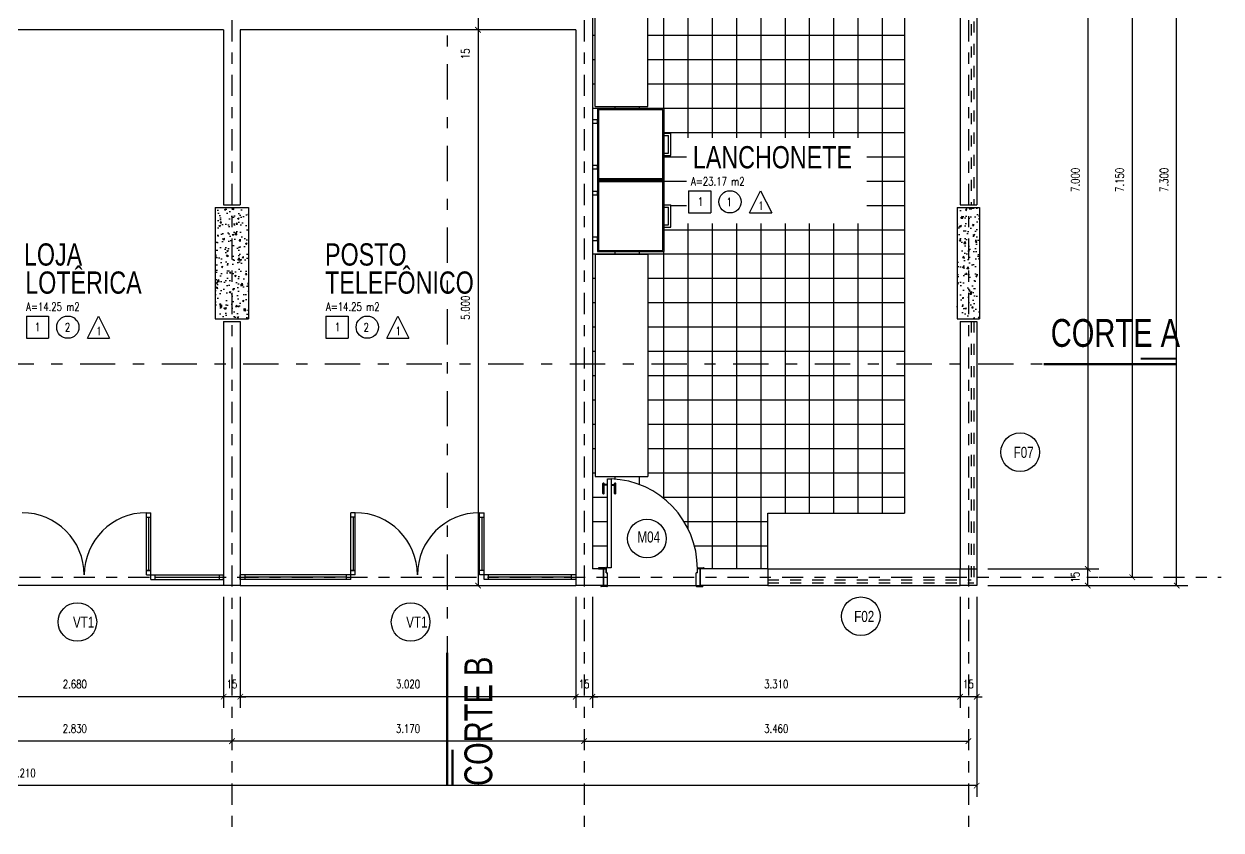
# Model space of a CAD drawing. Extents: x 231.8 to 328.5, y 64.7 to 125.7.
# Drawn here: x 248.65 to 259.42, y 112.94 to 120.19 of the extents above; entities that cross this region are included whole.
import ezdxf

# ---------------------------------------------------------------- set-up
doc = ezdxf.new("R2010")
doc.units = 0
doc.header["$LTSCALE"] = 0.1
doc.header["$MEASUREMENT"] = 0
doc.header["$PDMODE"] = 3
for name, pattern in [('CENTERX2', [4, 2.5, -0.5, 0.5, -0.5]), ('DASHDOT2', [12.7, 6.35, -3.175, 0, -3.175]), ('DASHED2', [0.375, 0.25, -0.125])]:
    doc.linetypes.add(name, pattern=pattern)
doc.layers.get('0').update_dxf_attribs({"linetype": 'CONTINUOUS'})
doc.layers.get('DEFPOINTS').update_dxf_attribs({"linetype": 'CONTINUOUS'})
for name, color, linetype in [('ALVENARIA', 5, 'CONTINUOUS'), ('CONTRAPISO', 64, 'CONTINUOUS'), ('CONTRAPISO1', 7, 'CONTINUOUS'), ('CORTES', 3, 'CENTERX2'), ('COTAS', 1, 'CONTINUOUS'), ('EIXO', 1, 'DASHDOT2'), ('ESQUADRIA', 250, 'CONTINUOUS'), ('INDIC', 1, 'CONTINUOUS'), ('LINHA_DE_CORTE', 3, 'DASHDOT2'), ('MOBILIA', 74, 'CONTINUOUS'), ('NOMEN', 250, 'CONTINUOUS'), ('PEITORIL_JANELA', 2, 'CONTINUOUS'), ('PISO', 250, 'CONTINUOUS'), ('PISO1', 40, 'CONTINUOUS'), ('PORTA', 12, 'CONTINUOUS'), ('PROJEÇÃO', 7, 'DASHED2'), ('TEXTO_AMBIENTE', 250, 'CONTINUOUS'), ('TEXTO_PISO_ÁREA', 1, 'CONTINUOUS'), ('VIDRO', 140, 'CONTINUOUS')]:
    doc.layers.add(name, color=color, linetype=linetype)
doc.styles.add('STYLE1', font='romans.shx', dxfattribs={"width": 0.75, "height": 0.075})
doc.styles.add('STYLE3', font='arial.ttf', dxfattribs={"width": 0.75, "height": 0.2})
doc.dimstyles.get("Standard").update_dxf_attribs({"dimtxt": 0.18, "dimasz": 0.18, "dimexe": 0.18, "dimexo": 0.0625, "dimgap": 0.09, "dimtad": 0, "dimtih": 1, "dimtoh": 1, "dimdec": 4, "dimzin": 0, "dimdsep": 46, "dimtxsty": 'Standard', "dimcen": 0.09, "dimadec": 0, "dimazin": 0, "dimtfac": 1, "dimtdec": 4, "dimtofl": 0, "dimtmove": 0, "dimatfit": 3, "dimfxl": 1, "dimtolj": 1, "dimtzin": 0, "dimarcsym": 0})

# ---------------------------------------------------------------- blocks, each defined once
blk = doc.blocks.new('_ARCHTICK')
at = {"color": 0, "linetype": 'ByBlock', "const_width": 0.15}
blk.add_lwpolyline([(-0.5, -0.5), (0.5, 0.5)], dxfattribs=at)
blk = doc.blocks.new('*D42')
at = {"color": 1, "linetype": 'ByBlock'}
for p, q in [((257.863, 122.367), (258.263, 122.367)), ((258.163, 122.367), (258.163, 115.217)), ((257.863, 115.217), (258.263, 115.217))]:
    blk.add_line(p, q, dxfattribs=at)
at = {"layer": 'DEFPOINTS', "color": 0, "linetype": 'ByBlock'}
for p in [(257.763, 122.367), (257.763, 115.217), (258.163, 115.217)]:
    blk.add_point(p, dxfattribs=at)
at = {"color": 1, "linetype": 'ByBlock', "xscale": 0.05, "yscale": 0.05, "zscale": 0.05}
for p, rotation in [((258.163, 122.367), 90), ((258.163, 115.217), 270)]:
    blk.add_blockref('_ARCHTICK', p, dxfattribs=dict(at, rotation=rotation))
at = {"color": 60, "linetype": 'ByBlock', "insert": (258.05, 118.792), "char_height": 0.075, "attachment_point": 5, "rotation": 90, "style": 'STYLE1'}
blk.add_mtext('\\A1;7.150', dxfattribs=at)
blk = doc.blocks.new('*D56')
at = {"color": 1, "linetype": 'ByBlock'}
blk.add_line((250.518, 113.742), (247.688, 113.742), dxfattribs=at)
at = {"layer": 'DEFPOINTS', "color": 0, "linetype": 'ByBlock'}
for p in [(247.688, 113.742), (247.688, 113.742), (250.518, 113.742)]:
    blk.add_point(p, dxfattribs=at)
at = {"color": 1, "linetype": 'ByBlock', "xscale": 0.05, "yscale": 0.05, "zscale": 0.05, "rotation": 180}
blk.add_blockref('_ARCHTICK', (247.688, 113.742), dxfattribs=at)
at = {"color": 1, "linetype": 'ByBlock', "xscale": 0.05, "yscale": 0.05, "zscale": 0.05}
blk.add_blockref('_ARCHTICK', (250.518, 113.742), dxfattribs=at)
at = {"color": 60, "linetype": 'ByBlock', "insert": (249.103, 113.855), "char_height": 0.075, "attachment_point": 5, "style": 'STYLE1'}
blk.add_mtext('\\A1;2.830', dxfattribs=at)
blk = doc.blocks.new('*D53')
at = {"color": 1, "linetype": 'ByBlock'}
blk.add_line((253.688, 113.742), (250.518, 113.742), dxfattribs=at)
at = {"layer": 'DEFPOINTS', "color": 0, "linetype": 'ByBlock'}
for p in [(250.518, 113.742), (250.518, 113.742), (253.688, 113.742)]:
    blk.add_point(p, dxfattribs=at)
at = {"color": 1, "linetype": 'ByBlock', "xscale": 0.05, "yscale": 0.05, "zscale": 0.05, "rotation": 180}
blk.add_blockref('_ARCHTICK', (250.518, 113.742), dxfattribs=at)
at = {"color": 1, "linetype": 'ByBlock', "xscale": 0.05, "yscale": 0.05, "zscale": 0.05}
blk.add_blockref('_ARCHTICK', (253.688, 113.742), dxfattribs=at)
at = {"color": 60, "linetype": 'ByBlock', "insert": (252.103, 113.855), "char_height": 0.075, "attachment_point": 5, "style": 'STYLE1'}
blk.add_mtext('\\A1;3.170', dxfattribs=at)
blk = doc.blocks.new('*D49')
at = {"color": 1, "linetype": 'ByBlock'}
blk.add_line((253.688, 113.742), (257.148, 113.742), dxfattribs=at)
at = {"layer": 'DEFPOINTS', "color": 0, "linetype": 'ByBlock'}
for p in [(253.688, 113.742), (257.148, 113.742), (257.148, 113.742)]:
    blk.add_point(p, dxfattribs=at)
at = {"color": 1, "linetype": 'ByBlock', "xscale": 0.05, "yscale": 0.05, "zscale": 0.05, "rotation": 180}
blk.add_blockref('_ARCHTICK', (253.688, 113.742), dxfattribs=at)
at = {"color": 1, "linetype": 'ByBlock', "xscale": 0.05, "yscale": 0.05, "zscale": 0.05}
blk.add_blockref('_ARCHTICK', (257.148, 113.742), dxfattribs=at)
at = {"color": 60, "linetype": 'ByBlock', "insert": (255.418, 113.855), "char_height": 0.075, "attachment_point": 5, "style": 'STYLE1'}
blk.add_mtext('\\A1;3.460', dxfattribs=at)
blk = doc.blocks.new('*D30')
at = {"color": 1, "linetype": 'ByBlock'}
blk.add_line((252.733, 120.142), (252.733, 115.142), dxfattribs=at)
at = {"layer": 'DEFPOINTS', "color": 0, "linetype": 'ByBlock'}
for p in [(252.733, 120.142), (252.733, 115.142), (252.733, 115.142)]:
    blk.add_point(p, dxfattribs=at)
at = {"color": 1, "linetype": 'ByBlock', "xscale": 0.05, "yscale": 0.05, "zscale": 0.05}
for p, rotation in [((252.733, 120.142), 90), ((252.733, 115.142), 270)]:
    blk.add_blockref('_ARCHTICK', p, dxfattribs=dict(at, rotation=rotation))
at = {"color": 60, "linetype": 'ByBlock', "insert": (252.62, 117.642), "char_height": 0.075, "attachment_point": 5, "rotation": 90, "style": 'STYLE1'}
blk.add_mtext('\\A1;5.000', dxfattribs=at)
blk = doc.blocks.new('*D28')
at = {"color": 1, "linetype": 'ByBlock'}
for p, q in [((252.733, 120.292), (252.733, 120.342)), ((252.733, 120.292), (252.733, 120.142)), ((252.733, 120.142), (252.733, 119.809))]:
    blk.add_line(p, q, dxfattribs=at)
at = {"layer": 'DEFPOINTS', "color": 0, "linetype": 'ByBlock'}
for p in [(252.733, 120.292), (252.733, 120.142), (252.733, 120.142)]:
    blk.add_point(p, dxfattribs=at)
at = {"color": 1, "linetype": 'ByBlock', "xscale": 0.05, "yscale": 0.05, "zscale": 0.05}
for p, rotation in [((252.733, 120.292), 270), ((252.733, 120.142), 90)]:
    blk.add_blockref('_ARCHTICK', p, dxfattribs=dict(at, rotation=rotation))
at = {"color": 60, "linetype": 'ByBlock', "insert": (252.62, 119.926), "char_height": 0.075, "attachment_point": 5, "rotation": 90, "style": 'STYLE1'}
blk.add_mtext('\\A1;15', dxfattribs=at)
blk = doc.blocks.new('*D26')
at = {"color": 1, "linetype": 'ByBlock'}
for p, q in [((256.963, 122.442), (258.663, 122.442)), ((258.563, 115.142), (258.563, 122.442)), ((256.963, 115.142), (258.663, 115.142))]:
    blk.add_line(p, q, dxfattribs=at)
at = {"layer": 'DEFPOINTS', "color": 0, "linetype": 'ByBlock'}
for p in [(256.863, 122.442), (258.563, 122.442), (256.863, 115.142)]:
    blk.add_point(p, dxfattribs=at)
at = {"color": 1, "linetype": 'ByBlock', "xscale": 0.05, "yscale": 0.05, "zscale": 0.05}
for p, rotation in [((258.563, 122.442), 90), ((258.563, 115.142), 270)]:
    blk.add_blockref('_ARCHTICK', p, dxfattribs=dict(at, rotation=rotation))
at = {"color": 60, "linetype": 'ByBlock', "insert": (258.45, 118.792), "char_height": 0.075, "attachment_point": 5, "rotation": 90, "style": 'STYLE1'}
blk.add_mtext('\\A1;7.300', dxfattribs=at)
blk = doc.blocks.new('*D24')
at = {"color": 1, "linetype": 'ByBlock'}
for p, q in [((256.863, 122.292), (257.863, 122.292)), ((257.763, 122.292), (257.763, 115.292)), ((256.863, 115.292), (257.863, 115.292))]:
    blk.add_line(p, q, dxfattribs=at)
at = {"layer": 'DEFPOINTS', "color": 0, "linetype": 'ByBlock'}
for p in [(256.763, 122.292), (256.763, 115.292), (257.763, 115.292)]:
    blk.add_point(p, dxfattribs=at)
at = {"color": 1, "linetype": 'ByBlock', "xscale": 0.05, "yscale": 0.05, "zscale": 0.05}
for p, rotation in [((257.763, 122.292), 90), ((257.763, 115.292), 270)]:
    blk.add_blockref('_ARCHTICK', p, dxfattribs=dict(at, rotation=rotation))
at = {"color": 60, "linetype": 'ByBlock', "insert": (257.65, 118.792), "char_height": 0.075, "attachment_point": 5, "rotation": 90, "style": 'STYLE1'}
blk.add_mtext('\\A1;7.000', dxfattribs=at)
blk = doc.blocks.new('*D23')
at = {"color": 1, "linetype": 'ByBlock'}
for p, q in [((256.863, 115.292), (257.863, 115.292)), ((257.763, 115.142), (257.763, 115.292)), ((256.863, 115.142), (257.863, 115.142))]:
    blk.add_line(p, q, dxfattribs=at)
at = {"layer": 'DEFPOINTS', "color": 0, "linetype": 'ByBlock'}
for p in [(256.763, 115.292), (257.763, 115.292), (256.763, 115.142)]:
    blk.add_point(p, dxfattribs=at)
at = {"color": 1, "linetype": 'ByBlock', "xscale": 0.05, "yscale": 0.05, "zscale": 0.05}
for p, rotation in [((257.763, 115.292), 90), ((257.763, 115.142), 270)]:
    blk.add_blockref('_ARCHTICK', p, dxfattribs=dict(at, rotation=rotation))
at = {"color": 60, "linetype": 'ByBlock', "insert": (257.65, 115.217), "char_height": 0.075, "attachment_point": 5, "rotation": 90, "style": 'STYLE1'}
blk.add_mtext('\\A1;15', dxfattribs=at)
blk = doc.blocks.new('*D17')
at = {"color": 1, "linetype": 'ByBlock'}
for p, q in [((250.613, 115.042), (250.613, 114.042)), ((250.763, 115.042), (250.763, 114.042)), ((250.613, 114.142), (250.563, 114.142)), ((250.763, 114.142), (250.613, 114.142)), ((250.763, 114.142), (250.813, 114.142))]:
    blk.add_line(p, q, dxfattribs=at)
at = {"layer": 'DEFPOINTS', "color": 0, "linetype": 'ByBlock'}
for p in [(250.613, 115.142), (250.763, 115.142), (250.613, 114.142)]:
    blk.add_point(p, dxfattribs=at)
at = {"color": 1, "linetype": 'ByBlock', "xscale": 0.05, "yscale": 0.05, "zscale": 0.05}
blk.add_blockref('_ARCHTICK', (250.613, 114.142), dxfattribs=at)
at = {"color": 1, "linetype": 'ByBlock', "xscale": 0.05, "yscale": 0.05, "zscale": 0.05, "rotation": 180}
blk.add_blockref('_ARCHTICK', (250.763, 114.142), dxfattribs=at)
at = {"color": 60, "linetype": 'ByBlock', "insert": (250.688, 114.255), "char_height": 0.075, "attachment_point": 5, "style": 'STYLE1'}
blk.add_mtext('\\A1;15', dxfattribs=at)
blk = doc.blocks.new('*D55')
at = {"color": 1, "linetype": 'ByBlock'}
for p, q in [((247.763, 115.042), (247.763, 114.042)), ((250.443, 115.042), (250.443, 114.042)), ((250.443, 114.142), (247.763, 114.142))]:
    blk.add_line(p, q, dxfattribs=at)
at = {"layer": 'DEFPOINTS', "color": 0, "linetype": 'ByBlock'}
for p in [(247.763, 115.142), (250.443, 115.142), (247.763, 114.142)]:
    blk.add_point(p, dxfattribs=at)
at = {"color": 1, "linetype": 'ByBlock', "xscale": 0.05, "yscale": 0.05, "zscale": 0.05, "rotation": 180}
blk.add_blockref('_ARCHTICK', (247.763, 114.142), dxfattribs=at)
at = {"color": 1, "linetype": 'ByBlock', "xscale": 0.05, "yscale": 0.05, "zscale": 0.05}
blk.add_blockref('_ARCHTICK', (250.443, 114.142), dxfattribs=at)
at = {"color": 60, "linetype": 'ByBlock', "insert": (249.103, 114.255), "char_height": 0.075, "attachment_point": 5, "style": 'STYLE1'}
blk.add_mtext('\\A1;2.680', dxfattribs=at)
blk = doc.blocks.new('*D16')
at = {"color": 1, "linetype": 'ByBlock'}
for p, q in [((253.613, 115.042), (253.613, 114.042)), ((253.763, 115.042), (253.763, 114.042)), ((253.613, 114.142), (253.563, 114.142)), ((253.763, 114.142), (253.613, 114.142)), ((253.763, 114.142), (253.813, 114.142))]:
    blk.add_line(p, q, dxfattribs=at)
at = {"layer": 'DEFPOINTS', "color": 0, "linetype": 'ByBlock'}
for p in [(253.613, 115.142), (253.763, 115.142), (253.613, 114.142)]:
    blk.add_point(p, dxfattribs=at)
at = {"color": 1, "linetype": 'ByBlock', "xscale": 0.05, "yscale": 0.05, "zscale": 0.05}
blk.add_blockref('_ARCHTICK', (253.613, 114.142), dxfattribs=at)
at = {"color": 1, "linetype": 'ByBlock', "xscale": 0.05, "yscale": 0.05, "zscale": 0.05, "rotation": 180}
blk.add_blockref('_ARCHTICK', (253.763, 114.142), dxfattribs=at)
at = {"color": 60, "linetype": 'ByBlock', "insert": (253.688, 114.255), "char_height": 0.075, "attachment_point": 5, "style": 'STYLE1'}
blk.add_mtext('\\A1;15', dxfattribs=at)
blk = doc.blocks.new('*D15')
at = {"color": 1, "linetype": 'ByBlock'}
for p, q in [((256.613, 115.042), (256.613, 114.042)), ((256.763, 115.042), (256.763, 114.042)), ((256.613, 114.142), (256.563, 114.142)), ((256.763, 114.142), (256.613, 114.142)), ((256.763, 114.142), (256.813, 114.142))]:
    blk.add_line(p, q, dxfattribs=at)
at = {"layer": 'DEFPOINTS', "color": 0, "linetype": 'ByBlock'}
for p in [(256.613, 115.142), (256.763, 115.142), (256.613, 114.142)]:
    blk.add_point(p, dxfattribs=at)
at = {"color": 1, "linetype": 'ByBlock', "xscale": 0.05, "yscale": 0.05, "zscale": 0.05}
blk.add_blockref('_ARCHTICK', (256.613, 114.142), dxfattribs=at)
at = {"color": 1, "linetype": 'ByBlock', "xscale": 0.05, "yscale": 0.05, "zscale": 0.05, "rotation": 180}
blk.add_blockref('_ARCHTICK', (256.763, 114.142), dxfattribs=at)
at = {"color": 60, "linetype": 'ByBlock', "insert": (256.688, 114.255), "char_height": 0.075, "attachment_point": 5, "style": 'STYLE1'}
blk.add_mtext('\\A1;15', dxfattribs=at)
blk = doc.blocks.new('*D48')
at = {"color": 1, "linetype": 'ByBlock'}
for p, q in [((253.763, 115.042), (253.763, 114.042)), ((257.073, 114.942), (257.073, 114.042)), ((257.073, 114.142), (253.763, 114.142))]:
    blk.add_line(p, q, dxfattribs=at)
at = {"layer": 'DEFPOINTS', "color": 0, "linetype": 'ByBlock'}
for p in [(253.763, 115.142), (257.073, 115.042), (253.763, 114.142)]:
    blk.add_point(p, dxfattribs=at)
at = {"color": 1, "linetype": 'ByBlock', "xscale": 0.05, "yscale": 0.05, "zscale": 0.05, "rotation": 180}
blk.add_blockref('_ARCHTICK', (253.763, 114.142), dxfattribs=at)
at = {"color": 1, "linetype": 'ByBlock', "xscale": 0.05, "yscale": 0.05, "zscale": 0.05}
blk.add_blockref('_ARCHTICK', (257.073, 114.142), dxfattribs=at)
at = {"color": 60, "linetype": 'ByBlock', "insert": (255.418, 114.255), "char_height": 0.075, "attachment_point": 5, "style": 'STYLE1'}
blk.add_mtext('\\A1;3.310', dxfattribs=at)
blk = doc.blocks.new('*D52')
at = {"color": 1, "linetype": 'ByBlock'}
for p, q in [((250.593, 115.042), (250.593, 114.042)), ((253.613, 115.042), (253.613, 114.042)), ((253.613, 114.142), (250.593, 114.142))]:
    blk.add_line(p, q, dxfattribs=at)
at = {"layer": 'DEFPOINTS', "color": 0, "linetype": 'ByBlock'}
for p in [(250.593, 115.142), (253.613, 115.142), (250.593, 114.142)]:
    blk.add_point(p, dxfattribs=at)
at = {"color": 1, "linetype": 'ByBlock', "xscale": 0.05, "yscale": 0.05, "zscale": 0.05, "rotation": 180}
blk.add_blockref('_ARCHTICK', (250.593, 114.142), dxfattribs=at)
at = {"color": 1, "linetype": 'ByBlock', "xscale": 0.05, "yscale": 0.05, "zscale": 0.05}
blk.add_blockref('_ARCHTICK', (253.613, 114.142), dxfattribs=at)
at = {"color": 60, "linetype": 'ByBlock', "insert": (252.103, 114.255), "char_height": 0.075, "attachment_point": 5, "style": 'STYLE1'}
blk.add_mtext('\\A1;3.020', dxfattribs=at)
blk = doc.blocks.new('*D47')
at = {"color": 1, "linetype": 'ByBlock'}
for p, q in [((240.013, 114.942), (240.013, 113.242)), ((257.223, 114.942), (257.223, 113.242)), ((257.223, 113.342), (240.013, 113.342))]:
    blk.add_line(p, q, dxfattribs=at)
at = {"layer": 'DEFPOINTS', "color": 0, "linetype": 'ByBlock'}
for p in [(240.013, 115.042), (257.223, 115.042), (240.013, 113.342)]:
    blk.add_point(p, dxfattribs=at)
at = {"color": 1, "linetype": 'ByBlock', "xscale": 0.05, "yscale": 0.05, "zscale": 0.05, "rotation": 180}
blk.add_blockref('_ARCHTICK', (240.013, 113.342), dxfattribs=at)
at = {"color": 1, "linetype": 'ByBlock', "xscale": 0.05, "yscale": 0.05, "zscale": 0.05}
blk.add_blockref('_ARCHTICK', (257.223, 113.342), dxfattribs=at)
at = {"color": 60, "linetype": 'ByBlock', "insert": (248.618, 113.455), "char_height": 0.075, "attachment_point": 5, "style": 'STYLE1'}
blk.add_mtext('\\A1;17.210', dxfattribs=at)
blk = doc.blocks.new('P-CB87')
for p, q in [((-0.005, 0.677), (-0.005, 0.767)), ((0.005, 0.677), (0.005, 0.767)), ((0.035, 0.76), (0.005, 0.76)), ((0.07, 0.76), (0.1, 0.76)), ((0.1, 0.677), (0.1, 0.767)), ((0.11, 0.677), (0.11, 0.767)), ((0.035, 0.753), (0.005, 0.753)), ((0.07, 0.753), (0.1, 0.753)), ((-0.045, 0), (-0.045, 0.005)), ((-0.045, 0), (0.025, 0)), ((0.01, 0.01), (-0.04, 0.01)), ((0, -0.15), (0, 0)), ((0.015, 0), (0.015, 0.005)), ((0.025, -0.035), (0.025, 0.005)), ((0.027, -0.033), (0.027, 0.005)), ((0.068, 0.01), (0.03, 0.01)), ((0.068, 0.008), (0.03, 0.008)), ((0.068, 0.01), (0.068, 0.008)), ((0.845, 0), (0.845, 0.005)), ((0.905, 0), (0.845, 0)), ((0.845, -0.035), (0.845, 0)), ((0.85, 0.01), (0.9, 0.01)), ((0.87, -0.15), (0.87, 0)), ((0.905, 0), (0.905, 0.005)), ((0.025, -0.033), (0.027, -0.033)), ((0.025, -0.035), (0.035, -0.035)), ((0.035, -0.15), (0.035, -0.035)), ((0.835, -0.15), (0.835, -0.035)), ((0.845, -0.035), (0.835, -0.035)), ((0.035, -0.15), (-0.025, -0.15)), ((-0.025, -0.15), (-0.025, -0.155)), ((0.03, -0.16), (-0.02, -0.16)), ((0.035, -0.15), (0.035, -0.155)), ((0.835, -0.15), (0.895, -0.15)), ((0.835, -0.15), (0.835, -0.155)), ((0.84, -0.16), (0.89, -0.16)), ((0.895, -0.15), (0.895, -0.155))]:
    blk.add_line(p, q)
blk.add_lwpolyline([(0.07, 0.81), (0.07, 0.01), (0.035, 0.01), (0.035, 0.81)], close=True)
blk.add_circle((0.025, 0.01), 0.005)
for centre, radius, start, end in [((0, 0.767), 0.00507, 0, 180), ((0.039, 0.004), 0.806, 359.6414, 87.7848), ((0.105, 0.767), 0.00507, 0, 180), ((0, 0.677), 0.00507, 180, 0), ((0.105, 0.677), 0.00507, 180, 0), ((-0.04, 0.005), 0.005, 90, 180), ((0.01, 0.005), 0.005, 0, 90), ((0.85, 0.005), 0.005, 90, 180), ((0.9, 0.005), 0.005, 0, 90), ((-0.02, -0.155), 0.005, 180, 270), ((0.03, -0.155), 0.005, 270, 0), ((0.84, -0.155), 0.005, 180, 270), ((0.89, -0.155), 0.005, 270, 0)]:
    blk.add_arc(centre, radius, start, end)

msp = doc.modelspace()

# ---------------------------------------------------------------- hatches: boundary and pattern name
at = {"layer": 'CONTRAPISO1'}
h = msp.add_hatch(dxfattribs=at)
h.set_pattern_fill('AR-CONC', color=256, scale=0.02, style=0)
h.set_pattern_definition([(50, (0, 0), (0.143452037, -0.012550427), [0.015, -0.165]), (355, (0, 0), (-0.02775027, 0.15043843), [0.012, -0.132]), (100.4514, (0.01195, -0.00105), (0.115701876, 0.13788791), [0.01274804, -0.14022842]), (46.1842, (0, 0.04), (0.21344821, -0.0331038), [0.0225, -0.2475]), (96.6356, (0.01779, 0.03724), (0.18693254, 0.19482357), [0.01912206, -0.2103426]), (351.1842, (0, 0.04), (0.18693239, 0.19482372), [0.018, -0.198]), (21, (0.02, 0.03), (0.11938141, -0.08052378), [0.015, -0.165]), (326, (0.02, 0.03), (0.04866307, 0.14503001), [0.012, -0.132]), (71.4514, (0.02995, 0.02329), (0.168044526, 0.0645061), [0.01274804, -0.14022842]), (37.5, (0, 0), (0.002431971, 0.066578771), [0, -0.1304, 0, -0.134, 0, -0.1325]), (7.5, (0, 0), (0.052613907, 0.078882342), [0, -0.0764, 0, -0.1274, 0, -0.0505]), (327.5, (-0.0446, 0), (0.106764487, -0.004510974), [0, -0.05, 0, -0.156, 0, -0.207]), (317.5, (-0.0646, 0), (0.116637234, 0.020020996), [0, -0.065, 0, -0.1036, 0, -0.147])])
h.paths.add_polyline_path([(250.5177, 118.5424), (250.3677, 118.5424), (250.3677, 117.5424), (250.5177, 117.5424)])
h.paths.add_polyline_path([(250.6677, 118.5424), (250.5177, 118.5424), (250.5177, 117.5424), (250.6677, 117.5424)])
h = msp.add_hatch(dxfattribs=at)
h.set_pattern_fill('AR-CONC', color=256, scale=0.02, style=0)
h.set_pattern_definition([(50, (13.26, 0), (0.143452037, -0.012550427), [0.015, -0.165]), (355, (13.26, 0), (-0.02775027, 0.15043843), [0.012, -0.132]), (100.4514, (13.27195, -0.00105), (0.115701876, 0.13788791), [0.01274804, -0.14022842]), (46.1842, (13.26, 0.04), (0.21344821, -0.0331038), [0.0225, -0.2475]), (96.6356, (13.27779, 0.03724), (0.18693254, 0.19482357), [0.01912206, -0.2103426]), (351.1842, (13.26, 0.04), (0.18693239, 0.19482372), [0.018, -0.198]), (21, (13.28, 0.03), (0.11938141, -0.08052378), [0.015, -0.165]), (326, (13.28, 0.03), (0.04866307, 0.14503001), [0.012, -0.132]), (71.4514, (13.28995, 0.02329), (0.168044526, 0.0645061), [0.01274804, -0.14022842]), (37.5, (13.26, 0), (0.002431971, 0.066578771), [0, -0.1304, 0, -0.134, 0, -0.1325]), (7.5, (13.26, 0), (0.052613907, 0.078882342), [0, -0.0764, 0, -0.1274, 0, -0.0505]), (327.5, (13.2154, 0), (0.106764487, -0.004510974), [0, -0.05, 0, -0.156, 0, -0.207]), (317.5, (13.1954, 0), (0.116637234, 0.020020996), [0, -0.065, 0, -0.1036, 0, -0.147])])
h.paths.add_polyline_path([(257.1477, 118.5424), (257.0477, 118.5424), (257.0477, 117.5424), (257.1477, 117.5424)])
h.paths.add_polyline_path([(257.2477, 118.5424), (257.1477, 118.5424), (257.1477, 117.5424), (257.2477, 117.5424)])
at = {"layer": 'PISO1'}
h = msp.add_hatch(dxfattribs=at)
h.set_pattern_fill('ANSI37', color=256, scale=1.75, angle=45, style=0)
h.paths.add_polyline_path([(256.5727, 121.7924), (253.7627, 121.7924), (253.7627, 121.7274), (253.7727, 121.7274), (253.7727, 121.6674), (253.7677, 121.6674, 0.4142136), (253.7727, 121.6724), (253.7727, 121.7224, 0.4142136), (253.7677, 121.7274), (253.7627, 121.7274), (253.7627, 121.6924), (253.6877, 121.6924), (253.6877, 120.8924), (254.4902, 120.8924), (254.4902, 120.8574), (253.6877, 120.8574), (253.6877, 120.8517, -0.2679492), (253.6902, 120.8474), (253.7668, 120.8474, -0.4670227), (253.7727, 120.8425), (253.7727, 120.7974), (253.7627, 120.7974), (253.7627, 119.3324), (253.8077, 119.3324), (253.8077, 119.4324), (254.4077, 119.4324), (254.4077, 119.2124), (254.4677, 119.2124), (254.4677, 119.0124), (254.4077, 119.0124), (254.4077, 118.5674), (254.4677, 118.5674), (254.4677, 118.3674), (254.4077, 118.3674), (254.4077, 118.1474), (253.8077, 118.1474), (253.8077, 118.2474), (253.7627, 118.2474), (253.7627, 117.1337), (253.7877, 117.1337), (253.7877, 118.1224), (254.2627, 118.1224), (254.2627, 117.1337), (255.4226, 117.1337), (255.4226, 118.399), (254.6111, 118.399), (254.6111, 119.171), (256.2341, 119.171), (256.2341, 118.399), (255.4226, 118.399), (255.4226, 117.1337), (256.5727, 117.1337)])
h.paths.add_polyline_path([(254.2627, 119.4524), (253.7877, 119.4524), (253.7877, 120.7964), (254.2627, 120.7964)], flags=16)
h = msp.add_hatch(dxfattribs=at)
h.set_pattern_fill('ANSI37', color=256, scale=1.75, angle=45, style=0)
h.paths.add_polyline_path([(256.5727, 117.1337), (254.2627, 117.1337), (254.2627, 116.1224), (253.7877, 116.1224), (253.7877, 117.1337), (253.7627, 117.1337), (253.7627, 115.2924), (253.8177, 115.2924), (253.8177, 115.3024), (253.8777, 115.3024), (253.8777, 115.2924), (253.8877, 115.2924), (253.8877, 115.2974, -0.4142136), (253.8827, 115.3024, -0.9999987), (253.8927, 115.3024), (253.8977, 115.3024), (253.8977, 116.0456), (253.8677, 116.0456), (253.8677, 115.9693, -1), (253.8575, 115.9693), (253.8575, 116.0591, -1), (253.8677, 116.0591), (253.8677, 116.0524), (253.8977, 116.0524), (253.8977, 116.1024), (253.9327, 116.1024, -0.400927), (254.7077, 115.3024), (254.7677, 115.3024), (254.7677, 115.2924), (255.3427, 115.2924), (255.3427, 115.7924), (256.5727, 115.7924)])

# ---------------------------------------------------------------- linework, layer by layer
for centre, start, end in [((248.6277, 115.2374), 0, 90), ((249.7477, 115.2374), 90, 180), ((251.6277, 115.2374), 0, 90), ((252.7477, 115.2374), 90, 180)]:
    msp.add_arc(centre, 0.56, start, end)
at = {"layer": 'ALVENARIA'}
for p, q in [((253.7627, 120.8224), (253.7627, 115.2924)), ((250.4427, 120.1424), (247.7627, 120.1424)), ((250.4427, 120.1424), (250.4427, 118.5674)), ((250.5927, 120.1424), (250.5927, 118.5674)), ((253.6127, 120.1424), (250.5927, 120.1424)), ((253.6127, 120.1424), (253.6127, 115.1424)), ((250.4427, 118.5674), (250.5927, 118.5674)), ((250.4427, 117.5174), (250.5927, 117.5174)), ((250.4427, 117.5174), (250.4427, 115.1424)), ((250.5927, 117.5174), (250.5927, 115.1424)), ((253.6127, 115.2374), (253.6127, 115.1974)), ((253.8627, 115.2924), (253.7627, 115.2924)), ((253.8627, 115.2924), (253.8627, 115.1424)), ((255.3427, 115.2924), (254.7327, 115.2924)), ((254.7327, 115.2924), (254.7327, 115.1424)), ((255.3427, 115.2924), (255.3427, 115.1424)), ((257.0727, 115.2924), (257.2227, 115.2924)), ((257.0727, 115.1424), (257.0727, 115.2924)), ((257.2227, 115.2924), (257.2227, 115.1424)), ((250.5927, 115.1424), (250.4427, 115.1424)), ((253.8627, 115.1424), (253.6127, 115.1424)), ((255.3427, 115.1424), (254.7327, 115.1424)), ((257.2227, 115.1424), (257.0727, 115.1424))]:
    msp.add_line(p, q, dxfattribs=at)
at = {"layer": 'CONTRAPISO'}
for p, q in [((250.3677, 118.5424), (250.3677, 117.5424)), ((250.3677, 118.5424), (250.6677, 118.5424)), ((250.6677, 118.5424), (250.6677, 117.5424)), ((257.0477, 118.5424), (257.2477, 118.5424)), ((257.0477, 118.5424), (257.0477, 117.5424)), ((257.2477, 118.5424), (257.2477, 117.5424)), ((250.3677, 117.5424), (250.6677, 117.5424)), ((257.0477, 117.5424), (257.2477, 117.5424))]:
    msp.add_line(p, q, dxfattribs=at)
at = {"layer": 'CORTES', "color": 250, "const_width": 0.02}
for points in [[(259.0227, 117.1829), (258.7, 117.1829)], [(259.0227, 117.1337), (257.8268, 117.1337)], [(252.4546, 113.3424), (252.4546, 114.5383)], [(252.5038, 113.3424), (252.5038, 113.665)]]:
    msp.add_lwpolyline(points, dxfattribs=at)
at = {"layer": 'EIXO', "ltscale": 0.3}
for p, q in [((250.5177, 124.6424), (250.5177, 112.9424)), ((253.6877, 124.6424), (253.6877, 112.9424)), ((257.1477, 124.6424), (257.1477, 112.9424)), ((237.8127, 115.2174), (259.4227, 115.2174))]:
    msp.add_line(p, q, dxfattribs=at)
at = {"layer": 'ESQUADRIA'}
for p, q in [((249.7477, 115.2374), (249.7477, 115.7974)), ((249.7477, 115.7974), (249.7877, 115.7974)), ((249.7477, 115.7574), (249.7877, 115.7574)), ((249.7877, 115.1974), (249.7877, 115.7974)), ((251.6277, 115.7974), (251.5877, 115.7974)), ((251.5877, 115.1974), (251.5877, 115.7974)), ((251.6277, 115.7574), (251.5877, 115.7574)), ((251.6277, 115.2374), (251.6277, 115.7974)), ((252.7477, 115.7974), (252.7877, 115.7974)), ((252.7477, 115.2374), (252.7477, 115.7974)), ((252.7477, 115.7574), (252.7877, 115.7574)), ((252.7877, 115.1974), (252.7877, 115.7974)), ((249.7477, 115.2774), (249.7877, 115.2774)), ((249.7877, 115.2774), (249.7477, 115.2774)), ((249.7477, 115.2374), (250.4427, 115.2374)), ((249.8277, 115.1974), (249.8277, 115.2374)), ((250.4027, 115.2374), (250.4027, 115.1974)), ((250.4427, 115.1974), (250.4427, 115.2374)), ((251.6277, 115.2374), (250.5927, 115.2374)), ((250.5927, 115.1974), (250.5927, 115.2374)), ((250.6327, 115.2374), (250.6327, 115.1974)), ((251.5477, 115.1974), (251.5477, 115.2374)), ((251.5877, 115.2774), (251.6277, 115.2774)), ((251.6277, 115.2774), (251.5877, 115.2774)), ((252.7877, 115.2774), (252.7477, 115.2774)), ((253.6127, 115.2374), (252.7477, 115.2374)), ((252.8277, 115.1974), (252.8277, 115.2374)), ((253.5727, 115.2374), (253.5727, 115.1974)), ((249.7877, 115.1974), (250.4427, 115.1974)), ((251.5877, 115.1974), (250.5927, 115.1974)), ((253.6127, 115.1974), (252.7877, 115.1974))]:
    msp.add_line(p, q, dxfattribs=at)
at = {"layer": 'INDIC'}
for centre in [(257.6137, 116.3417), (254.2536, 115.5647), (256.1797, 114.8654), (249.1263, 114.8142), (252.1263, 114.8142)]:
    msp.add_circle(centre, 0.1738, dxfattribs=at)
at = {"layer": 'LINHA_DE_CORTE', "ltscale": 0.5}
for p, q in [((252.4546, 124.2424), (252.4546, 113.3424)), ((259.0227, 117.1337), (238.1731, 117.1337))]:
    msp.add_line(p, q, dxfattribs=at)
at = {"layer": 'MOBILIA'}
for p, q in [((256.5727, 121.7924), (256.5727, 115.7924)), ((253.7877, 119.4524), (253.7877, 120.7964)), ((254.2627, 119.4524), (254.2627, 120.7964)), ((253.7877, 119.4524), (254.2627, 119.4524)), ((254.4077, 119.4324), (253.8077, 119.4324)), ((253.8077, 119.4324), (253.8077, 118.1474)), ((253.8177, 119.4224), (253.8177, 118.8024)), ((254.3977, 119.4224), (253.8177, 119.4224)), ((254.3977, 118.8024), (254.3977, 119.4224)), ((254.4077, 118.1474), (254.4077, 119.4324)), ((254.4077, 119.2124), (254.4677, 119.2124)), ((254.4677, 119.0124), (254.4677, 119.2124)), ((254.4077, 119.1924), (254.4477, 119.1924)), ((254.4477, 119.0324), (254.4477, 119.1924)), ((254.4077, 119.0324), (254.4477, 119.0324)), ((254.4077, 119.0124), (254.4677, 119.0124)), ((254.4077, 118.7924), (253.8077, 118.7924)), ((253.8077, 118.7874), (254.4077, 118.7874)), ((254.3977, 118.8024), (253.8177, 118.8024)), ((253.8177, 118.7774), (254.3977, 118.7774)), ((253.8177, 118.7774), (253.8177, 118.1574)), ((254.3977, 118.1574), (254.3977, 118.7774)), ((254.4077, 118.5674), (254.4677, 118.5674)), ((254.4677, 118.3674), (254.4677, 118.5674)), ((254.4077, 118.5474), (254.4477, 118.5474)), ((254.4477, 118.3874), (254.4477, 118.5474)), ((254.4077, 118.3874), (254.4477, 118.3874)), ((254.4077, 118.3674), (254.4677, 118.3674)), ((253.8077, 118.1474), (254.4077, 118.1474)), ((253.8177, 118.1574), (254.3977, 118.1574)), ((253.7877, 118.1224), (253.7877, 116.1224)), ((253.7877, 118.1224), (254.2627, 118.1224)), ((254.2627, 118.1224), (254.2627, 116.1224)), ((253.7877, 116.1224), (254.2627, 116.1224)), ((255.3427, 115.2924), (255.3427, 115.7924)), ((255.3427, 115.7924), (256.5727, 115.7924))]:
    msp.add_line(p, q, dxfattribs=at)
for points in [[(253.8077, 119.3324), (253.7627, 119.3324), (253.7627, 119.3024), (253.8077, 119.3024)], [(253.8077, 118.9224), (253.7627, 118.9224), (253.7627, 118.8924), (253.8077, 118.8924)], [(253.8077, 118.6874), (253.7627, 118.6874), (253.7627, 118.6574), (253.8077, 118.6574)], [(253.8077, 118.2774), (253.7627, 118.2774), (253.7627, 118.2474), (253.8077, 118.2474)]]:
    msp.add_lwpolyline(points, close=True, dxfattribs=at)
at = {"layer": 'NOMEN', "ltscale": 0.02}
for p, q in [((254.6287, 118.6941), (254.6287, 118.4941)), ((254.6287, 118.6941), (254.8287, 118.6941)), ((254.8287, 118.6941), (254.8287, 118.4941)), ((255.1771, 118.4941), (255.2771, 118.6941)), ((255.2771, 118.6941), (255.3771, 118.4941)), ((254.6287, 118.4941), (254.8287, 118.4941)), ((255.1771, 118.4941), (255.3771, 118.4941)), ((248.6676, 117.5665), (248.6676, 117.3665)), ((248.6676, 117.5665), (248.8676, 117.5665)), ((248.8676, 117.5665), (248.8676, 117.3665)), ((249.2159, 117.3665), (249.3159, 117.5665)), ((249.3159, 117.5665), (249.4159, 117.3665)), ((251.3633, 117.5665), (251.3633, 117.3665)), ((251.3633, 117.5665), (251.5633, 117.5665)), ((251.5633, 117.5665), (251.5633, 117.3665)), ((251.9116, 117.3665), (252.0116, 117.5665)), ((252.0116, 117.5665), (252.1116, 117.3665)), ((248.6676, 117.3665), (248.8676, 117.3665)), ((249.2159, 117.3665), (249.4159, 117.3665)), ((251.3633, 117.3665), (251.5633, 117.3665)), ((251.9116, 117.3665), (252.1116, 117.3665))]:
    msp.add_line(p, q, dxfattribs=at)
for centre in [(255.0012, 118.5941), (249.04, 117.4665), (251.7357, 117.4665)]:
    msp.add_circle(centre, 0.1, dxfattribs=at)
at = {"layer": 'PEITORIL_JANELA'}
for p, q in [((257.0727, 122.2924), (257.0727, 118.5674)), ((257.2227, 122.2924), (257.2227, 118.5674)), ((257.0727, 118.5674), (257.2227, 118.5674)), ((257.0727, 117.5174), (257.2227, 117.5174)), ((257.0727, 117.5174), (257.0727, 115.2924)), ((257.2227, 117.5174), (257.2227, 115.2924)), ((255.3427, 115.2924), (257.0727, 115.2924)), ((255.3427, 115.1424), (257.0727, 115.1424))]:
    msp.add_line(p, q, dxfattribs=at)
at = {"layer": 'PISO'}
for p, q in [((250.4427, 115.1424), (247.7627, 115.1424)), ((250.5927, 115.1424), (253.6127, 115.1424)), ((253.8627, 115.1424), (254.7327, 115.1424))]:
    msp.add_line(p, q, dxfattribs=at)
at = {"layer": 'PROJEÇÃO'}
for p, q in [((257.1727, 122.3924), (257.1727, 118.5674)), ((257.1977, 122.4174), (257.1977, 118.5674)), ((257.1727, 117.5174), (257.1727, 115.1924)), ((257.1977, 117.5174), (257.1977, 115.1674)), ((255.3427, 115.1924), (257.1727, 115.1924)), ((255.3427, 115.1674), (257.1977, 115.1674))]:
    msp.add_line(p, q, dxfattribs=at)
at = {"layer": 'VIDRO'}
for p, q in [((249.7677, 115.7574), (249.7677, 115.2774)), ((251.6077, 115.7574), (251.6077, 115.2774)), ((252.7677, 115.7574), (252.7677, 115.2774)), ((249.8277, 115.2174), (250.4027, 115.2174)), ((251.5477, 115.2174), (250.6327, 115.2174)), ((253.5727, 115.2174), (252.8277, 115.2174))]:
    msp.add_line(p, q, dxfattribs=at)

# ---------------------------------------------------------------- block references
at = {"layer": 'PORTA'}
msp.add_blockref('P-CB87', (253.8627, 115.2924), dxfattribs=at)

# ---------------------------------------------------------------- texts
at = {"color": 250, "style": 'STYLE3', "width": 0.75}
for s, p in [('F07', (257.5551, 116.2904)), ('M04', (254.1683, 115.5292)), ('F02', (256.1198, 114.8141)), ('VT1', (249.0864, 114.7629)), ('VT1', (252.0864, 114.7629))]:
    msp.add_text(s, height=0.1, dxfattribs=at).set_placement(p)
at = {"layer": 'LINHA_DE_CORTE', "ltscale": 0.5, "style": 'STYLE3', "width": 0.75}
msp.add_text('CORTE A', height=0.25, dxfattribs=at).set_placement((257.8892, 117.2898))
msp.add_text('CORTE B', height=0.25, rotation=90, dxfattribs=at).set_placement((252.8609, 113.3386))
at = {"layer": 'TEXTO_AMBIENTE', "style": 'STYLE3', "width": 0.75}
for s, p in [('LANCHONETE', (254.6678, 118.8957)), ('LOJA', (248.6453, 118.0208)), ('POSTO', (251.356, 118.0208)), ('LOTÊRICA', (248.6571, 117.768)), ('TELEFÔNICO', (251.3562, 117.768))]:
    msp.add_text(s, height=0.2, dxfattribs=at).set_placement(p)
at = {"layer": 'TEXTO_PISO_ÁREA', "style": 'STYLE1', "width": 0.75}
for s, p in [('A=23.17 m2', (254.6508, 118.7407)), ('1', (254.7129, 118.559)), ('1', (254.9711, 118.556)), ('1', (255.2571, 118.5218)), ('A=14.25 m2', (248.6646, 117.6131)), ('A=14.25 m2', (251.3645, 117.6131)), ('1', (248.7447, 117.4314)), ('2', (249.0139, 117.4284)), ('1', (251.4454, 117.4314)), ('2', (251.7034, 117.4284)), ('1', (249.2964, 117.3942)), ('1', (251.9896, 117.3942))]:
    msp.add_text(s, height=0.075, dxfattribs=at).set_placement(p)

# ---------------------------------------------------------------- dimensions: what is measured, and where the dimension line sits
at = {"layer": 'COTAS'}
for base, p1, p2, picture, middle in [((259.0227, 122.4424), (257.3227, 115.1424), (257.3227, 122.4424), '*D26', (258.4502, 118.7924)), ((258.6227, 115.2174), (258.2227, 122.3674), (258.2227, 115.2174), '*D42', (258.0502, 118.7924)), ((258.2227, 115.2924), (257.2227, 122.2924), (257.2227, 115.2924), '*D24', (257.6502, 118.7924))]:
    dim = msp.add_linear_dim(base=base, p1=p1, p2=p2, angle=270, dimstyle='Standard', override={"dimtxt": 0.075, "dimasz": 0.05, "dimexe": 0.1, "dimexo": 0.1, "dimgap": 0.075, "dimtad": 1, "dimtih": 0, "dimtoh": 0, "dimdec": 3, "dimtxsty": 'STYLE1', "dimblk1": 'ARCHTICK', "dimblk2": 'ARCHTICK', "dimsah": 1, "dimcen": 0, "dimclrd": 1, "dimclre": 1, "dimclrt": 60, "dimtdec": 3, "dimtofl": 1}, dxfattribs=at)
    dim.commit()
    dim.dimension.update_dxf_attribs({"geometry": picture, "text_midpoint": middle, "insert": (0.46, 0)})
dim = msp.add_linear_dim(base=(252.7327, 120.1424), p1=(252.7327, 120.2924), p2=(252.7327, 120.1424), angle=270, text='15', dimstyle='Standard', override={"dimtxt": 0.075, "dimasz": 0.05, "dimexe": 0.1, "dimexo": 0.1, "dimgap": 0.075, "dimtad": 1, "dimtih": 0, "dimtoh": 0, "dimdec": 3, "dimtxsty": 'STYLE1', "dimblk1": 'ARCHTICK', "dimblk2": 'ARCHTICK', "dimsah": 1, "dimcen": 0, "dimclrd": 1, "dimclre": 1, "dimclrt": 60, "dimtdec": 3, "dimtofl": 1}, dxfattribs=at)
dim.commit()
dim.dimension.update_dxf_attribs({"geometry": '*D28', "text_midpoint": (252.6202, 119.9259)})
for base, p1, p2, angle, picture, middle in [((252.7327, 115.1424), (252.7327, 120.1424), (252.7327, 115.1424), 270, '*D30', (252.6202, 117.6424)), ((247.7627, 114.1424), (250.4427, 115.1424), (247.7627, 115.1424), 180, '*D55', (249.1027, 114.2549)), ((250.5927, 114.1424), (253.6127, 115.1424), (250.5927, 115.1424), 180, '*D52', (252.1027, 114.2549)), ((253.7627, 114.1424), (257.0727, 115.0424), (253.7627, 115.1424), 180, '*D48', (255.4177, 114.2549)), ((240.0127, 113.3424), (257.2227, 115.0424), (240.0127, 115.0424), 180, '*D47', (248.6177, 113.4549))]:
    dim = msp.add_linear_dim(base=base, p1=p1, p2=p2, angle=angle, dimstyle='Standard', override={"dimtxt": 0.075, "dimasz": 0.05, "dimexe": 0.1, "dimexo": 0.1, "dimgap": 0.075, "dimtad": 1, "dimtih": 0, "dimtoh": 0, "dimdec": 3, "dimtxsty": 'STYLE1', "dimblk1": 'ARCHTICK', "dimblk2": 'ARCHTICK', "dimsah": 1, "dimcen": 0, "dimclrd": 1, "dimclre": 1, "dimclrt": 60, "dimtdec": 3, "dimtofl": 1}, dxfattribs=at)
    dim.commit()
    dim.dimension.update_dxf_attribs({"geometry": picture, "text_midpoint": middle})
for base, p1, p2, angle, picture, middle, set_off in [((258.2227, 115.2924), (257.2227, 115.1424), (257.2227, 115.2924), 270, '*D23', (258.2227, 115.2174), (0.46, 0)), ((250.4427, 114.1424), (250.5927, 115.1424), (250.4427, 115.1424), 180, '*D17', (250.5177, 114.1424), (-0.17, 0)), ((257.0727, 114.1424), (257.2227, 115.1424), (257.0727, 115.1424), 180, '*D15', (257.1477, 114.1424), (0.46, 0))]:
    dim = msp.add_linear_dim(base=base, p1=p1, p2=p2, angle=angle, text='15', dimstyle='Standard', override={"dimtxt": 0.075, "dimasz": 0.05, "dimexe": 0.1, "dimexo": 0.1, "dimgap": 0.075, "dimtad": 1, "dimtih": 0, "dimtoh": 0, "dimdec": 3, "dimtxsty": 'STYLE1', "dimblk1": 'ARCHTICK', "dimblk2": 'ARCHTICK', "dimsah": 1, "dimcen": 0, "dimclrd": 1, "dimclre": 1, "dimclrt": 60, "dimtdec": 3, "dimtofl": 1}, dxfattribs=at)
    dim.commit()
    dim.dimension.update_dxf_attribs({"geometry": picture, "text_midpoint": middle, "dimtype": 128, "insert": set_off})
dim = msp.add_linear_dim(base=(253.6127, 114.1424), p1=(253.7627, 115.1424), p2=(253.6127, 115.1424), angle=180, text='15', dimstyle='Standard', override={"dimtxt": 0.075, "dimasz": 0.05, "dimexe": 0.1, "dimexo": 0.1, "dimgap": 0.075, "dimtad": 1, "dimtih": 0, "dimtoh": 0, "dimdec": 3, "dimtxsty": 'STYLE1', "dimblk1": 'ARCHTICK', "dimblk2": 'ARCHTICK', "dimsah": 1, "dimcen": 0, "dimclrd": 1, "dimclre": 1, "dimclrt": 60, "dimtdec": 3, "dimtofl": 1}, dxfattribs=at)
dim.commit()
dim.dimension.update_dxf_attribs({"geometry": '*D16', "text_midpoint": (253.6877, 114.1424), "dimtype": 128})
for base, p1, p2, picture, middle in [((247.6877, 113.7424), (250.5177, 113.7424), (247.6877, 113.7424), '*D56', (249.1027, 113.8549)), ((250.5177, 113.7424), (253.6877, 113.7424), (250.5177, 113.7424), '*D53', (252.1027, 113.8549)), ((257.1477, 113.7424), (253.6877, 113.7424), (257.1477, 113.7424), '*D49', (255.4177, 113.8549))]:
    dim = msp.add_linear_dim(base=base, p1=p1, p2=p2, dimstyle='Standard', override={"dimtxt": 0.075, "dimasz": 0.05, "dimexe": 0.1, "dimexo": 0.1, "dimgap": 0.075, "dimtad": 1, "dimtih": 0, "dimtoh": 0, "dimdec": 3, "dimtxsty": 'STYLE1', "dimblk1": 'ARCHTICK', "dimblk2": 'ARCHTICK', "dimsah": 1, "dimcen": 0, "dimclrd": 1, "dimclre": 1, "dimclrt": 60, "dimtdec": 3, "dimtofl": 1}, dxfattribs=at)
    dim.commit()
    dim.dimension.update_dxf_attribs({"geometry": picture, "text_midpoint": middle})

doc.saveas('drawing.dxf')
